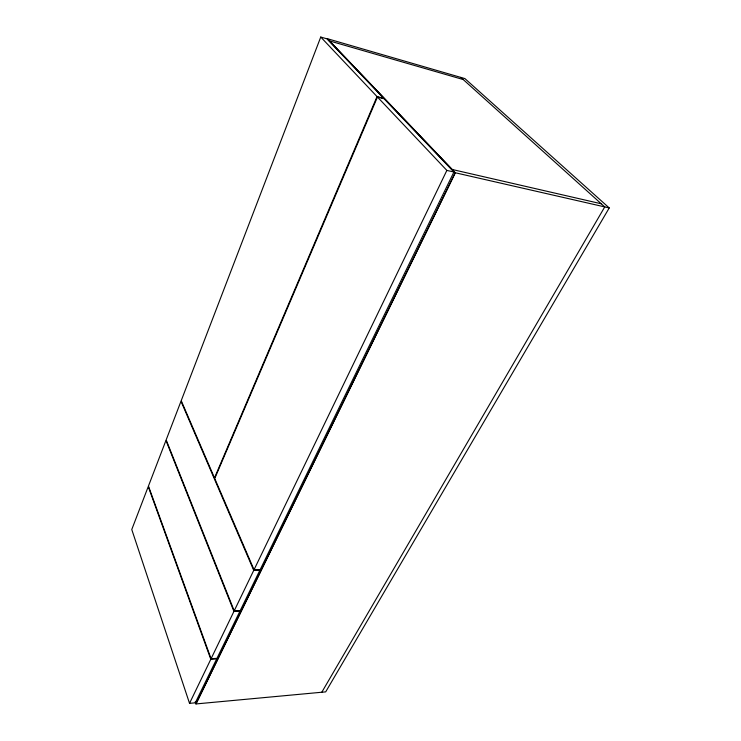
<?xml version="1.0" encoding="UTF-8"?>
<svg xmlns="http://www.w3.org/2000/svg" width="741" height="741" viewBox="0 0 741 741"><rect width="100%" height="100%" fill="white"/><g stroke="black" fill="none" stroke-linecap="round" stroke-linejoin="round"><path stroke-width="1.11" d="M320.751 37.05L181.221 400.659L214.492 477.945L377.039 96.58L320.751 37.05L326.929 38.838L383.634 98.312L377.039 96.58M377.465 97.025L214.742 478.51L254.033 569.764L260.184 569.634L453.909 172.023L384.06 98.757L377.465 97.025L446.86 170.411L453.909 172.023M189.529 703.348L210.805 659.286L148.246 486.596L131.768 529.528L189.529 703.348L195.291 702.82L216.696 658.879L210.805 659.286M211.074 658.73L233.924 611.418L165.956 440.441L148.45 486.059L211.074 658.73L216.965 658.332L239.954 611.158L233.924 611.418M234.202 610.834L253.737 570.385L180.989 401.261L166.169 439.876L234.202 610.834L240.232 610.565L259.878 570.255L253.737 570.385M254.033 569.764L446.86 170.411M455.169 172.736L195.865 703.95L325.688 691.872L609.232 207.934L464.894 78.583L327.226 38.662L455.169 172.736L609.232 207.934M321.798 692.233L604.749 206.915L460.819 77.397M452.029 169.448L601.284 203.784M329.31 40.848L463.208 79.546M327.383 38.708L455.354 172.783L196.013 703.931L195.189 701.931"/></g></svg>
